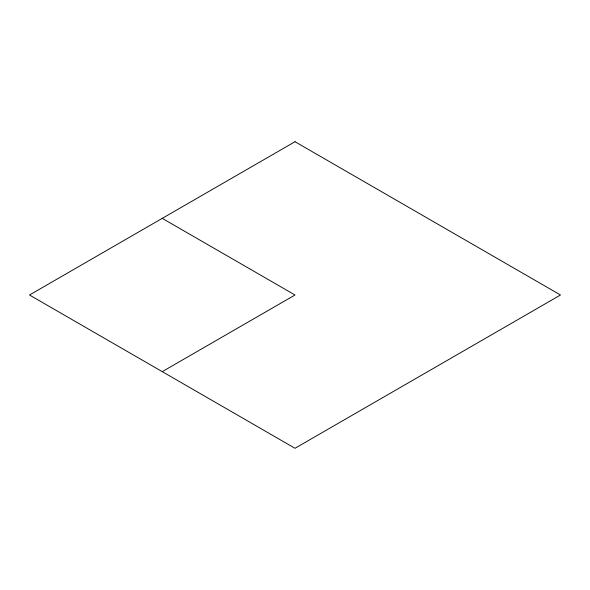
<?xml version="1.0" encoding="UTF-8"?>
<svg xmlns="http://www.w3.org/2000/svg" width="590" height="590" viewBox="0 0 590 590"><rect width="100%" height="100%" fill="white"/><g stroke="black" fill="none" stroke-linecap="round" stroke-linejoin="round"><path stroke-width="0.89" d="M162.25 371.641L295 295L162.25 218.359M295 141.718L29.5 295L295 448.282L560.5 295L295 141.718"/></g></svg>
